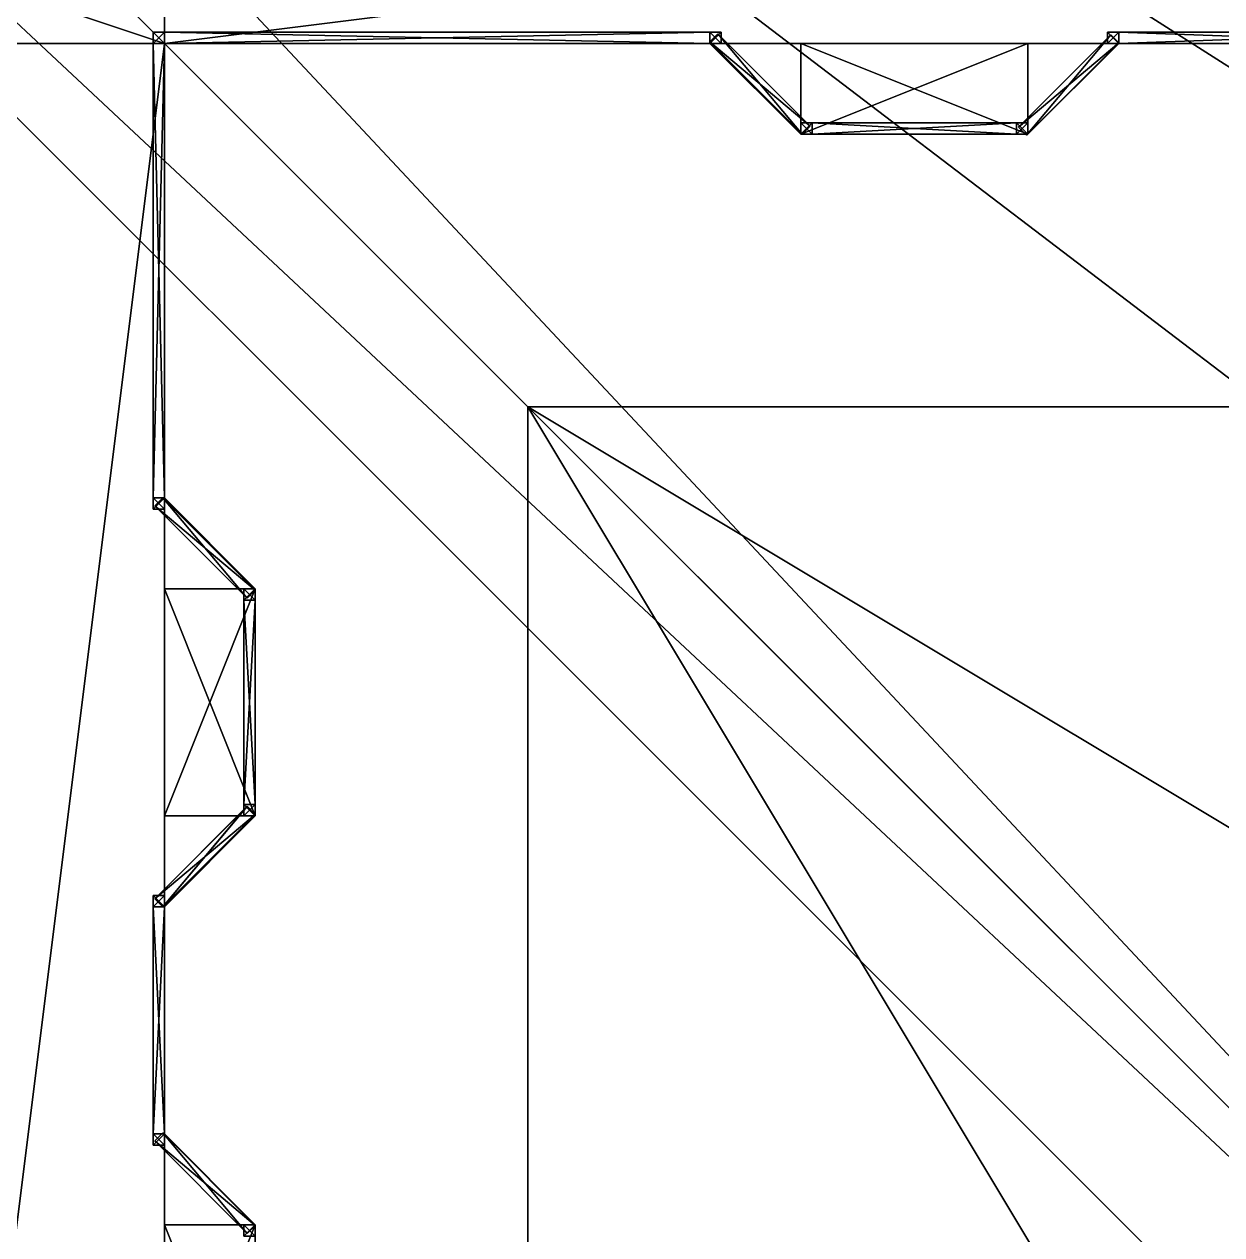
# Model space of a CAD drawing. Extents: x -6144 to 9632, y -5120 to 9632.
# Drawn here: x -1713.3 to -1291.8, y -2339.5 to -1913.2 of the extents above; entities that cross this region are included whole.
import ezdxf

# ---------------------------------------------------------------- set-up
doc = ezdxf.new("R2010")
doc.units = 0

msp = doc.modelspace()

# ---------------------------------------------------------------- meshes
at = {"layer": 'OBJECT001', "color": 50}
mesh = msp.add_polyface(dxfattribs=at)
corners = [(-2233, -1429, 4992), (-2233, -1429, -10688), (-2155, -1351, -10688), (-2155, -1351, 4992), (-2155, -3769, 4992), (-2155, -3769, -10688), (-2233, -3691, -10688), (-2233, -3691, 4992), (185, -3691, 4992), (185, -3691, -10688), (107, -3769, -10688), (107, -3769, 4992), (107, -1351, 4992), (107, -1351, -10688), (185, -1429, -10688), (185, -1429, 4992)]
mesh.append_faces([[corners[k] for k in face] for face in [(1, 3, 0), (5, 7, 4), (9, 11, 8), (13, 15, 12), (6, 0, 7), (14, 8, 15), (10, 4, 11), (2, 12, 3), (1, 13, 2), (11, 15, 8)]], dxfattribs={"vtx0": -1})
mesh.append_faces([[corners[k] for k in face] for face in [(1, 5, 10), (1, 10, 9), (1, 9, 14), (1, 14, 13), (11, 7, 0), (11, 0, 3), (11, 3, 12), (11, 12, 15)]], dxfattribs={"vtx0": -1, "vtx2": -1})
mesh.append_faces([[corners[k] for k in face] for face in [(1, 2, 3), (5, 6, 7), (9, 10, 11), (13, 14, 15), (6, 1, 0), (14, 9, 8), (10, 5, 4), (2, 13, 12), (1, 6, 5), (11, 4, 7)]], dxfattribs={"vtx2": -1})
at = {"layer": 'OBJECT1003', "color": 50}
mesh = msp.add_polyface(dxfattribs=at)
corners = [(-1668, -2084, 5360), (-1668, -2084, 5104), (-1668, -2080, 5104), (-1668, -2080, 5360), (-1664, -2080, 5360), (-1664, -2080, 5104), (-1664, -2084, 5104), (-1664, -2084, 5360)]
mesh.append_faces([[corners[k] for k in face] for face in [(1, 3, 0), (5, 7, 4), (6, 0, 7), (2, 4, 3), (1, 5, 2), (3, 7, 0)]], dxfattribs={"vtx0": -1})
mesh.append_faces([[corners[k] for k in face] for face in [(1, 2, 3), (5, 6, 7), (6, 1, 0), (2, 5, 4), (1, 6, 5), (3, 4, 7)]], dxfattribs={"vtx2": -1})
at = {"layer": 'OBJECT1021', "color": 50}
mesh = msp.add_polyface(dxfattribs=at)
corners = [(-1664, -1920, 5316), (-1664, -1916, 5316), (-1472, -1916, 5316), (-1472, -1920, 5316), (-1664, -1916, 5312), (-1664, -1920, 5312), (-1472, -1920, 5312), (-1472, -1916, 5312)]
mesh.append_faces([[corners[k] for k in face] for face in [(1, 3, 0), (1, 5, 4), (3, 7, 6), (0, 6, 5), (2, 4, 7), (5, 7, 4)]], dxfattribs={"vtx0": -1})
mesh.append_faces([[corners[k] for k in face] for face in [(1, 2, 3), (1, 0, 5), (3, 2, 7), (0, 3, 6), (2, 1, 4), (5, 6, 7)]], dxfattribs={"vtx2": -1})
at = {"layer": 'OBJECT1030', "color": 50}
mesh = msp.add_polyface(dxfattribs=at)
corners = [(-1664.53125, -2224, 5312), (-1664.53125, -2224, 5280), (-1667.359375, -2221.171875, 5280), (-1667.359375, -2221.171875, 5312), (-1632, -2191.46875, 5280), (-1632, -2191.46875, 5312), (-1634.828125, -2188.640625, 5280), (-1634.824219, -2188.636719, 5312)]
mesh.append_faces([[corners[k] for k in face] for face in [(1, 3, 0), (1, 5, 4), (2, 7, 3), (2, 4, 6), (0, 7, 5), (6, 5, 7)]], dxfattribs={"vtx0": -1})
mesh.append_faces([[corners[k] for k in face] for face in [(1, 2, 3), (1, 0, 5), (2, 6, 7), (2, 1, 4), (0, 3, 7), (6, 4, 5)]], dxfattribs={"vtx2": -1})
at = {"layer": 'OBJECT1039', "color": 50}
mesh = msp.add_polyface(dxfattribs=at)
corners = [(-1440, -1952, 5316), (-1440, -1952, 5104), (-1440, -1948, 5104), (-1440, -1948, 5316), (-1436, -1948, 5316), (-1436, -1948, 5104), (-1436, -1952, 5104), (-1436, -1952, 5316)]
mesh.append_faces([[corners[k] for k in face] for face in [(1, 3, 0), (5, 7, 4), (6, 0, 7), (2, 4, 3), (1, 5, 2), (3, 7, 0)]], dxfattribs={"vtx0": -1})
mesh.append_faces([[corners[k] for k in face] for face in [(1, 2, 3), (5, 6, 7), (6, 1, 0), (2, 5, 4), (1, 6, 5), (3, 4, 7)]], dxfattribs={"vtx2": -1})
at = {"layer": 'OBJECT1042', "color": 50}
mesh = msp.add_polyface(dxfattribs=at)
corners = [(-1328, -1916, 5280), (-1216, -1916, 5280), (-1216, -1916, 5312), (-1328, -1916, 5312), (-1328, -1920, 5280), (-1216, -1920, 5280), (-1328, -1920, 5312), (-1216, -1920, 5312)]
mesh.append_faces([[corners[k] for k in face] for face in [(1, 3, 0), (0, 5, 1), (3, 7, 6), (0, 6, 4), (1, 7, 2), (4, 7, 5)]], dxfattribs={"vtx0": -1})
mesh.append_faces([[corners[k] for k in face] for face in [(1, 2, 3), (0, 4, 5), (3, 2, 7), (0, 3, 6), (1, 5, 7), (4, 6, 7)]], dxfattribs={"vtx2": -1})
at = {"layer": 'OBJECT1099', "color": 50}
mesh = msp.add_polyface(dxfattribs=at)
corners = [(-1636, -2116, 5360), (-1636, -2116, 5104), (-1636, -2112, 5104), (-1636, -2112, 5360), (-1632, -2112, 5360), (-1632, -2112, 5104), (-1632, -2116, 5104), (-1632, -2116, 5360)]
mesh.append_faces([[corners[k] for k in face] for face in [(1, 3, 0), (5, 7, 4), (6, 0, 7), (2, 4, 3), (1, 5, 2), (3, 7, 0)]], dxfattribs={"vtx0": -1})
mesh.append_faces([[corners[k] for k in face] for face in [(1, 2, 3), (5, 6, 7), (6, 1, 0), (2, 5, 4), (1, 6, 5), (3, 4, 7)]], dxfattribs={"vtx2": -1})
at = {"layer": 'OBJECT1158', "color": 50}
mesh = msp.add_polyface(dxfattribs=at)
corners = [(-1469.171875, -1916.640625, 5280), (-1472, -1919.46875, 5280), (-1439.472656, -1952, 5280), (-1436.638672, -1949.173828, 5280), (-1436.640625, -1949.171875, 5312), (-1439.46875, -1952, 5312), (-1472, -1919.464844, 5312), (-1469.173584, -1916.638428, 5312)]
mesh.append_faces([[corners[k] for k in face] for face in [(1, 3, 0), (5, 7, 4), (0, 6, 1), (2, 4, 3), (1, 5, 2), (3, 7, 0)]], dxfattribs={"vtx0": -1})
mesh.append_faces([[corners[k] for k in face] for face in [(1, 2, 3), (5, 6, 7), (0, 7, 6), (2, 5, 4), (1, 6, 5), (3, 4, 7)]], dxfattribs={"vtx2": -1})
at = {"layer": 'OBJECT1168', "color": 50}
mesh = msp.add_polyface(dxfattribs=at)
corners = [(-1472, -1920, 5280), (-1664, -1920, 5280), (-1664, -1920, 5312), (-1472, -1920, 5312), (-1664, -1916, 5280), (-1472, -1916, 5280), (-1472, -1916, 5312), (-1664, -1916, 5312)]
mesh.append_faces([[corners[k] for k in face] for face in [(1, 3, 0), (5, 7, 4), (4, 0, 5), (2, 6, 3), (1, 7, 2), (5, 3, 6)]], dxfattribs={"vtx0": -1})
mesh.append_faces([[corners[k] for k in face] for face in [(1, 2, 3), (5, 6, 7), (4, 1, 0), (2, 7, 6), (1, 4, 7), (5, 0, 3)]], dxfattribs={"vtx2": -1})
at = {"layer": 'OBJECT1191', "color": 50}
mesh = msp.add_polyface(dxfattribs=at)
corners = [(-1363.359375, -1949.53125, 5312), (-1360.535156, -1952.355469, 5312), (-1328, -1919.824219, 5312), (-1330.828125, -1917, 5312), (-1360.527344, -1952.359375, 5316), (-1363.3573, -1949.529419, 5316), (-1330.824219, -1917, 5316), (-1328, -1919.824219, 5316)]
mesh.append_faces([[corners[k] for k in face] for face in [(1, 3, 0), (5, 7, 4), (2, 6, 3), (0, 4, 1), (1, 7, 2), (3, 5, 0)]], dxfattribs={"vtx0": -1})
mesh.append_faces([[corners[k] for k in face] for face in [(1, 2, 3), (5, 6, 7), (2, 7, 6), (0, 5, 4), (1, 4, 7), (3, 6, 5)]], dxfattribs={"vtx2": -1})
at = {"layer": 'OBJECT1196', "color": 50}
mesh = msp.add_polyface(dxfattribs=at)
corners = [(-1664.53125, -2080, 5312), (-1632, -2112.53125, 5312), (-1632, -2112.527344, 5316), (-1664.527344, -2080, 5316), (-1634.824219, -2115.363281, 5312), (-1667.363159, -2082.824219, 5312), (-1667.351563, -2082.835938, 5316), (-1634.830078, -2115.357422, 5316)]
mesh.append_faces([[corners[k] for k in face] for face in [(1, 3, 0), (1, 5, 4), (3, 7, 6), (0, 6, 5), (1, 7, 2), (5, 7, 4)]], dxfattribs={"vtx0": -1})
mesh.append_faces([[corners[k] for k in face] for face in [(1, 2, 3), (1, 0, 5), (3, 2, 7), (0, 3, 6), (1, 4, 7), (5, 6, 7)]], dxfattribs={"vtx2": -1})
at = {"layer": 'OBJECT1198', "color": 50}
mesh = msp.add_polyface(dxfattribs=at)
corners = [(-1328, -1920, 5316), (-1328, -1920, 5312), (-1328, -1916, 5312), (-1328, -1916, 5316), (-1216, -1916, 5316), (-1216, -1916, 5312), (-1216, -1920, 5312), (-1216, -1920, 5316)]
mesh.append_faces([[corners[k] for k in face] for face in [(1, 3, 0), (5, 7, 4), (6, 0, 7), (2, 4, 3), (1, 5, 2), (3, 7, 0)]], dxfattribs={"vtx0": -1})
mesh.append_faces([[corners[k] for k in face] for face in [(1, 2, 3), (5, 6, 7), (6, 1, 0), (2, 5, 4), (1, 6, 5), (3, 4, 7)]], dxfattribs={"vtx2": -1})
at = {"layer": 'OBJECT1211', "color": 50}
mesh = msp.add_polyface(dxfattribs=at)
corners = [(-1664.53125, -2303.640625, 5312), (-1667.359375, -2306.46875, 5312), (-1634.828125, -2339, 5312), (-1632, -2336.171875, 5312), (-1632, -2336.171875, 5316), (-1634.824219, -2339, 5316), (-1667.359375, -2306.46875, 5316), (-1664.53125, -2303.640625, 5316)]
mesh.append_faces([[corners[k] for k in face] for face in [(1, 3, 0), (5, 7, 4), (0, 6, 1), (2, 4, 3), (1, 5, 2), (3, 7, 0)]], dxfattribs={"vtx0": -1})
mesh.append_faces([[corners[k] for k in face] for face in [(1, 2, 3), (5, 6, 7), (0, 7, 6), (2, 5, 4), (1, 6, 5), (3, 4, 7)]], dxfattribs={"vtx2": -1})
at = {"layer": 'OBJECT1219', "color": 50}
mesh = msp.add_polyface(dxfattribs=at)
corners = [(-1667.359375, -2221.171875, 5356), (-1664.53125, -2224, 5356), (-1632, -2191.464844, 5356), (-1634.828125, -2188.640625, 5356), (-1664.535156, -2224, 5360), (-1667.359375, -2221.171875, 5360), (-1634.828125, -2188.640625, 5360), (-1632, -2191.464844, 5360)]
mesh.append_faces([[corners[k] for k in face] for face in [(1, 3, 0), (5, 7, 4), (2, 6, 3), (0, 4, 1), (1, 7, 2), (3, 5, 0)]], dxfattribs={"vtx0": -1})
mesh.append_faces([[corners[k] for k in face] for face in [(1, 2, 3), (5, 6, 7), (2, 7, 6), (0, 5, 4), (1, 4, 7), (3, 6, 5)]], dxfattribs={"vtx2": -1})
at = {"layer": 'OBJECT1221', "color": 50}
mesh = msp.add_polyface(dxfattribs=at)
corners = [(-1363.359375, -1949.53125, 5280), (-1360.535156, -1952.355469, 5280), (-1328, -1919.824219, 5280), (-1330.828125, -1917, 5280), (-1360.527344, -1952.359375, 5312), (-1363.3573, -1949.529419, 5312), (-1330.824219, -1917, 5312), (-1328, -1919.824219, 5312)]
mesh.append_faces([[corners[k] for k in face] for face in [(1, 3, 0), (5, 7, 4), (2, 6, 3), (0, 4, 1), (1, 7, 2), (3, 5, 0)]], dxfattribs={"vtx0": -1})
mesh.append_faces([[corners[k] for k in face] for face in [(1, 2, 3), (5, 6, 7), (2, 7, 6), (0, 5, 4), (1, 4, 7), (3, 6, 5)]], dxfattribs={"vtx2": -1})
at = {"layer": 'OBJECT1229', "color": 50}
mesh = msp.add_polyface(dxfattribs=at)
corners = [(-1436, -1952, 5316), (-1436, -1952, 5312), (-1436, -1948, 5312), (-1436, -1948, 5316), (-1364, -1948, 5316), (-1364, -1948, 5312), (-1364, -1952, 5312), (-1364, -1952, 5316)]
mesh.append_faces([[corners[k] for k in face] for face in [(1, 3, 0), (5, 7, 4), (6, 0, 7), (2, 4, 3), (1, 5, 2), (3, 7, 0)]], dxfattribs={"vtx0": -1})
mesh.append_faces([[corners[k] for k in face] for face in [(1, 2, 3), (5, 6, 7), (6, 1, 0), (2, 5, 4), (1, 6, 5), (3, 4, 7)]], dxfattribs={"vtx2": -1})
at = {"layer": 'OBJECT1262', "color": 50}
mesh = msp.add_polyface(dxfattribs=at)
corners = [(-1636, -2188, 5360), (-1636, -2116, 5360), (-1632, -2116, 5360), (-1632, -2188, 5360), (-1636, -2116, 5356), (-1636, -2188, 5356), (-1632, -2188, 5356), (-1632, -2116, 5356)]
mesh.append_faces([[corners[k] for k in face] for face in [(1, 3, 0), (1, 5, 4), (3, 7, 6), (0, 6, 5), (2, 4, 7), (5, 7, 4)]], dxfattribs={"vtx0": -1})
mesh.append_faces([[corners[k] for k in face] for face in [(1, 2, 3), (1, 0, 5), (3, 2, 7), (0, 3, 6), (2, 1, 4), (5, 6, 7)]], dxfattribs={"vtx2": -1})
at = {"layer": 'OBJECT1297', "color": 50}
mesh = msp.add_polyface(dxfattribs=at)
corners = [(-1668, -2080, 5316), (-1668, -2080, 5312), (-1668, -1920, 5312), (-1668, -1920, 5316), (-1664, -1920, 5316), (-1664, -1920, 5312), (-1664, -2080, 5312), (-1664, -2080, 5316)]
mesh.append_faces([[corners[k] for k in face] for face in [(1, 3, 0), (5, 7, 4), (6, 0, 7), (2, 4, 3), (1, 5, 2), (3, 7, 0)]], dxfattribs={"vtx0": -1})
mesh.append_faces([[corners[k] for k in face] for face in [(1, 2, 3), (5, 6, 7), (6, 1, 0), (2, 5, 4), (1, 6, 5), (3, 4, 7)]], dxfattribs={"vtx2": -1})
at = {"layer": 'OBJECT1320', "color": 50}
mesh = msp.add_polyface(dxfattribs=at)
corners = [(-1436, -1952, 5312), (-1436, -1952, 5280), (-1436, -1948, 5280), (-1436, -1948, 5312), (-1364, -1948, 5312), (-1364, -1948, 5280), (-1364, -1952, 5280), (-1364, -1952, 5312)]
mesh.append_faces([[corners[k] for k in face] for face in [(1, 3, 0), (5, 7, 4), (6, 0, 7), (2, 4, 3), (1, 5, 2), (3, 7, 0)]], dxfattribs={"vtx0": -1})
mesh.append_faces([[corners[k] for k in face] for face in [(1, 2, 3), (5, 6, 7), (6, 1, 0), (2, 5, 4), (1, 6, 5), (3, 4, 7)]], dxfattribs={"vtx2": -1})
at = {"layer": 'OBJECT1323', "color": 50}
mesh = msp.add_polyface(dxfattribs=at)
corners = [(-1668, -2304, 5312), (-1668, -2304, 5280), (-1668, -2224, 5280), (-1668, -2224, 5312), (-1664, -2224, 5312), (-1664, -2224, 5280), (-1664, -2304, 5280), (-1664, -2304, 5312)]
mesh.append_faces([[corners[k] for k in face] for face in [(1, 3, 0), (5, 7, 4), (6, 0, 7), (2, 4, 3), (1, 5, 2), (3, 7, 0)]], dxfattribs={"vtx0": -1})
mesh.append_faces([[corners[k] for k in face] for face in [(1, 2, 3), (5, 6, 7), (6, 1, 0), (2, 5, 4), (1, 6, 5), (3, 4, 7)]], dxfattribs={"vtx2": -1})
at = {"layer": 'OBJECT1402', "color": 50}
mesh = msp.add_polyface(dxfattribs=at)
corners = [(-1668, -2224, 5360), (-1668, -2224, 5104), (-1668, -2220, 5104), (-1668, -2220, 5360), (-1664, -2220, 5360), (-1664, -2220, 5104), (-1664, -2224, 5104), (-1664, -2224, 5360)]
mesh.append_faces([[corners[k] for k in face] for face in [(1, 3, 0), (5, 7, 4), (6, 0, 7), (2, 4, 3), (1, 5, 2), (3, 7, 0)]], dxfattribs={"vtx0": -1})
mesh.append_faces([[corners[k] for k in face] for face in [(1, 2, 3), (5, 6, 7), (6, 1, 0), (2, 5, 4), (1, 6, 5), (3, 4, 7)]], dxfattribs={"vtx2": -1})
at = {"layer": 'OBJECT1416', "color": 50}
mesh = msp.add_polyface(dxfattribs=at)
corners = [(-1664.535156, -2080, 5280), (-1667.363281, -2082.828125, 5280), (-1634.824219, -2115.359375, 5280), (-1632, -2112.533203, 5280), (-1632, -2112.527344, 5312), (-1634.828125, -2115.355469, 5312), (-1667.363281, -2082.832031, 5312), (-1664.531494, -2080, 5312)]
mesh.append_faces([[corners[k] for k in face] for face in [(1, 3, 0), (5, 7, 4), (0, 6, 1), (2, 4, 3), (1, 5, 2), (3, 7, 0)]], dxfattribs={"vtx0": -1})
mesh.append_faces([[corners[k] for k in face] for face in [(1, 2, 3), (5, 6, 7), (0, 7, 6), (2, 5, 4), (1, 6, 5), (3, 4, 7)]], dxfattribs={"vtx2": -1})
at = {"layer": 'OBJECT1450', "color": 50}
mesh = msp.add_polyface(dxfattribs=at)
corners = [(-1664.535156, -2080, 5356), (-1667.363281, -2082.828125, 5356), (-1634.828125, -2115.359375, 5356), (-1632, -2112.53125, 5356), (-1632, -2112.527344, 5360), (-1634.828125, -2115.351563, 5360), (-1667.363281, -2082.832031, 5360), (-1664.531494, -2080, 5360)]
mesh.append_faces([[corners[k] for k in face] for face in [(1, 3, 0), (5, 7, 4), (0, 6, 1), (2, 4, 3), (1, 5, 2), (3, 7, 0)]], dxfattribs={"vtx0": -1})
mesh.append_faces([[corners[k] for k in face] for face in [(1, 2, 3), (5, 6, 7), (0, 7, 6), (2, 5, 4), (1, 6, 5), (3, 4, 7)]], dxfattribs={"vtx2": -1})
at = {"layer": 'OBJECT1462', "color": 50}
mesh = msp.add_polyface(dxfattribs=at)
corners = [(-1668, -2224, 5312), (-1668, -2304, 5312), (-1664, -2304, 5312), (-1664, -2224, 5312), (-1668, -2304, 5316), (-1668, -2224, 5316), (-1664, -2224, 5316), (-1664, -2304, 5316)]
mesh.append_faces([[corners[k] for k in face] for face in [(1, 3, 0), (5, 7, 4), (0, 4, 1), (2, 6, 3), (1, 7, 2), (3, 5, 0)]], dxfattribs={"vtx0": -1})
mesh.append_faces([[corners[k] for k in face] for face in [(1, 2, 3), (5, 6, 7), (0, 5, 4), (2, 7, 6), (1, 4, 7), (3, 6, 5)]], dxfattribs={"vtx2": -1})
at = {"layer": 'OBJECT1464', "color": 50}
mesh = msp.add_polyface(dxfattribs=at)
corners = [(-1668, -1916, 5104), (-1668, -1920, 5104), (-1664, -1920, 5104), (-1664, -1916, 5104), (-1668, -1920, 5360), (-1668, -1916, 5360), (-1664, -1916, 5360), (-1664, -1920, 5360)]
mesh.append_faces([[corners[k] for k in face] for face in [(1, 3, 0), (5, 7, 4), (0, 4, 1), (2, 6, 3), (1, 7, 2), (3, 5, 0)]], dxfattribs={"vtx0": -1})
mesh.append_faces([[corners[k] for k in face] for face in [(1, 2, 3), (5, 6, 7), (0, 5, 4), (2, 7, 6), (1, 4, 7), (3, 6, 5)]], dxfattribs={"vtx2": -1})
at = {"layer": 'OBJECT1466', "color": 50}
mesh = msp.add_polyface(dxfattribs=at)
corners = [(-1664.53125, -2303.640625, 5280), (-1667.359375, -2306.46875, 5280), (-1634.828125, -2339, 5280), (-1632, -2336.171875, 5280), (-1632, -2336.171875, 5312), (-1634.824219, -2339, 5312), (-1667.359375, -2306.46875, 5312), (-1664.53125, -2303.640625, 5312)]
mesh.append_faces([[corners[k] for k in face] for face in [(1, 3, 0), (5, 7, 4), (0, 6, 1), (2, 4, 3), (1, 5, 2), (3, 7, 0)]], dxfattribs={"vtx0": -1})
mesh.append_faces([[corners[k] for k in face] for face in [(1, 2, 3), (5, 6, 7), (0, 7, 6), (2, 5, 4), (1, 6, 5), (3, 4, 7)]], dxfattribs={"vtx2": -1})
at = {"layer": 'OBJECT1528', "color": 50}
mesh = msp.add_polyface(dxfattribs=at)
corners = [(-1364, -1952, 5316), (-1364, -1952, 5104), (-1364, -1948, 5104), (-1364, -1948, 5316), (-1360, -1948, 5316), (-1360, -1948, 5104), (-1360, -1952, 5104), (-1360, -1952, 5316)]
mesh.append_faces([[corners[k] for k in face] for face in [(1, 3, 0), (5, 7, 4), (6, 0, 7), (2, 4, 3), (1, 5, 2), (3, 7, 0)]], dxfattribs={"vtx0": -1})
mesh.append_faces([[corners[k] for k in face] for face in [(1, 2, 3), (5, 6, 7), (6, 1, 0), (2, 5, 4), (1, 6, 5), (3, 4, 7)]], dxfattribs={"vtx2": -1})
at = {"layer": 'OBJECT1552', "color": 50}
mesh = msp.add_polyface(dxfattribs=at)
corners = [(-1667.359375, -2221.171875, 5312), (-1664.53125, -2224, 5312), (-1632, -2191.464844, 5312), (-1634.828125, -2188.640625, 5312), (-1664.535156, -2224, 5316), (-1667.359375, -2221.171875, 5316), (-1634.828125, -2188.640625, 5316), (-1632, -2191.464844, 5316)]
mesh.append_faces([[corners[k] for k in face] for face in [(1, 3, 0), (5, 7, 4), (2, 6, 3), (0, 4, 1), (1, 7, 2), (3, 5, 0)]], dxfattribs={"vtx0": -1})
mesh.append_faces([[corners[k] for k in face] for face in [(1, 2, 3), (5, 6, 7), (2, 7, 6), (0, 5, 4), (1, 4, 7), (3, 6, 5)]], dxfattribs={"vtx2": -1})
at = {"layer": 'OBJECT1558', "color": 50}
mesh = msp.add_polyface(dxfattribs=at)
corners = [(-1664.53125, -2303.640625, 5356), (-1632, -2336.171875, 5356), (-1632, -2336.171875, 5360), (-1664.53125, -2303.640625, 5360), (-1634.828125, -2339, 5356), (-1667.355469, -2306.472656, 5356), (-1667.355469, -2306.472656, 5360), (-1634.828125, -2339, 5360)]
mesh.append_faces([[corners[k] for k in face] for face in [(1, 3, 0), (1, 5, 4), (3, 7, 6), (0, 6, 5), (1, 7, 2), (5, 7, 4)]], dxfattribs={"vtx0": -1})
mesh.append_faces([[corners[k] for k in face] for face in [(1, 2, 3), (1, 0, 5), (3, 2, 7), (0, 3, 6), (1, 4, 7), (5, 6, 7)]], dxfattribs={"vtx2": -1})
at = {"layer": 'OBJECT1560', "color": 50}
mesh = msp.add_polyface(dxfattribs=at)
corners = [(-1636, -2340, 5360), (-1636, -2340, 5104), (-1636, -2336, 5104), (-1636, -2336, 5360), (-1632, -2336, 5360), (-1632, -2336, 5104), (-1632, -2340, 5104), (-1632, -2340, 5360)]
mesh.append_faces([[corners[k] for k in face] for face in [(1, 3, 0), (5, 7, 4), (6, 0, 7), (2, 4, 3), (1, 5, 2), (3, 7, 0)]], dxfattribs={"vtx0": -1})
mesh.append_faces([[corners[k] for k in face] for face in [(1, 2, 3), (5, 6, 7), (6, 1, 0), (2, 5, 4), (1, 6, 5), (3, 4, 7)]], dxfattribs={"vtx2": -1})
at = {"layer": 'OBJECT1561', "color": 50}
mesh = msp.add_polyface(dxfattribs=at)
corners = [(-1472, -1920, 5316), (-1472, -1920, 5104), (-1472, -1916, 5104), (-1472, -1916, 5316), (-1468, -1916, 5316), (-1468, -1916, 5104), (-1468, -1920, 5104), (-1468, -1920, 5316)]
mesh.append_faces([[corners[k] for k in face] for face in [(1, 3, 0), (5, 7, 4), (6, 0, 7), (2, 4, 3), (1, 5, 2), (3, 7, 0)]], dxfattribs={"vtx0": -1})
mesh.append_faces([[corners[k] for k in face] for face in [(1, 2, 3), (5, 6, 7), (6, 1, 0), (2, 5, 4), (1, 6, 5), (3, 4, 7)]], dxfattribs={"vtx2": -1})
at = {"layer": 'OBJECT1608', "color": 50}
mesh = msp.add_polyface(dxfattribs=at)
corners = [(-1664, -2308, 5104), (-1668, -2308, 5104), (-1668, -2308, 5360), (-1664, -2308, 5360), (-1668, -2304, 5104), (-1664, -2304, 5104), (-1664, -2304, 5360), (-1668, -2304, 5360)]
mesh.append_faces([[corners[k] for k in face] for face in [(1, 3, 0), (5, 7, 4), (4, 0, 5), (2, 6, 3), (1, 7, 2), (5, 3, 6)]], dxfattribs={"vtx0": -1})
mesh.append_faces([[corners[k] for k in face] for face in [(1, 2, 3), (5, 6, 7), (4, 1, 0), (2, 7, 6), (1, 4, 7), (5, 0, 3)]], dxfattribs={"vtx2": -1})
at = {"layer": 'OBJECT1619', "color": 50}
mesh = msp.add_polyface(dxfattribs=at)
corners = [(-1332, -1920, 5316), (-1332, -1920, 5104), (-1332, -1916, 5104), (-1332, -1916, 5316), (-1328, -1916, 5316), (-1328, -1916, 5104), (-1328, -1920, 5104), (-1328, -1920, 5316)]
mesh.append_faces([[corners[k] for k in face] for face in [(1, 3, 0), (5, 7, 4), (6, 0, 7), (2, 4, 3), (1, 5, 2), (3, 7, 0)]], dxfattribs={"vtx0": -1})
mesh.append_faces([[corners[k] for k in face] for face in [(1, 2, 3), (5, 6, 7), (6, 1, 0), (2, 5, 4), (1, 6, 5), (3, 4, 7)]], dxfattribs={"vtx2": -1})
at = {"layer": 'OBJECT1680', "color": 50}
mesh = msp.add_polyface(dxfattribs=at)
corners = [(-1636, -2188, 5316), (-1636, -2188, 5312), (-1636, -2116, 5312), (-1636, -2116, 5316), (-1632, -2116, 5316), (-1632, -2116, 5312), (-1632, -2188, 5312), (-1632, -2188, 5316)]
mesh.append_faces([[corners[k] for k in face] for face in [(1, 3, 0), (5, 7, 4), (6, 0, 7), (2, 4, 3), (1, 5, 2), (3, 7, 0)]], dxfattribs={"vtx0": -1})
mesh.append_faces([[corners[k] for k in face] for face in [(1, 2, 3), (5, 6, 7), (6, 1, 0), (2, 5, 4), (1, 6, 5), (3, 4, 7)]], dxfattribs={"vtx2": -1})
at = {"layer": 'OBJECT1682', "color": 50}
mesh = msp.add_polyface(dxfattribs=at)
corners = [(-1636, -2192, 5360), (-1636, -2192, 5104), (-1636, -2188, 5104), (-1636, -2188, 5360), (-1632, -2188, 5360), (-1632, -2188, 5104), (-1632, -2192, 5104), (-1632, -2192, 5360)]
mesh.append_faces([[corners[k] for k in face] for face in [(1, 3, 0), (5, 7, 4), (6, 0, 7), (2, 4, 3), (1, 5, 2), (3, 7, 0)]], dxfattribs={"vtx0": -1})
mesh.append_faces([[corners[k] for k in face] for face in [(1, 2, 3), (5, 6, 7), (6, 1, 0), (2, 5, 4), (1, 6, 5), (3, 4, 7)]], dxfattribs={"vtx2": -1})
at = {"layer": 'OBJECT181', "color": 50}
mesh = msp.add_polyface(dxfattribs=at)
corners = [(-2304, -1280, -11360), (2304, -1280, -11360), (2304, -1280, -11328), (-2304, -1280, -11328), (-2304, -4224, -11360), (2304, -4224, -11360), (-2304, -4224, -11328), (2304, -4224, -11328)]
mesh.append_faces([[corners[k] for k in face] for face in [(1, 3, 0), (0, 5, 1), (3, 7, 6), (0, 6, 4), (1, 7, 2), (4, 7, 5)]], dxfattribs={"vtx0": -1})
mesh.append_faces([[corners[k] for k in face] for face in [(1, 2, 3), (0, 4, 5), (3, 2, 7), (0, 3, 6), (1, 5, 7), (4, 6, 7)]], dxfattribs={"vtx2": -1})
at = {"layer": 'OBJECT353', "color": 50}
mesh = msp.add_polyface(dxfattribs=at)
corners = [(-1536, -3072, 5104), (-1536, -2048, 5104), (-1152, -2432, 5168), (-1152, -2688, 5168), (-896, -2688, 5168), (-896, -2432, 5168), (-512, -2048, 5104), (-512, -3072, 5104)]
mesh.append_faces([[corners[k] for k in face] for face in [(1, 3, 0), (5, 7, 4), (0, 6, 1), (2, 4, 3), (3, 7, 0), (5, 1, 6)]], dxfattribs={"vtx0": -1})
mesh.append_faces([[corners[k] for k in face] for face in [(1, 2, 3), (5, 6, 7), (0, 7, 6), (2, 5, 4), (3, 4, 7), (5, 2, 1)]], dxfattribs={"vtx2": -1})
at = {"layer": 'OBJECT354', "color": 50}
mesh = msp.add_polyface(dxfattribs=at)
corners = [(-2155, -3691, 5104), (-2155, -3691, 4992), (-2155, -1429, 4992), (-2155, -1429, 5104), (107, -1429, 5104), (107, -1429, 4992), (107, -3691, 4992), (107, -3691, 5104)]
mesh.append_faces([[corners[k] for k in face] for face in [(1, 3, 0), (5, 7, 4), (6, 0, 7), (2, 4, 3), (1, 5, 2), (3, 7, 0)]], dxfattribs={"vtx0": -1})
mesh.append_faces([[corners[k] for k in face] for face in [(1, 2, 3), (5, 6, 7), (6, 1, 0), (2, 5, 4), (1, 6, 5), (3, 4, 7)]], dxfattribs={"vtx2": -1})
at = {"layer": 'OBJECT355', "color": 50}
mesh = msp.add_polyface(dxfattribs=at)
corners = [(-6144, -5120, 9664), (-6144, -5120, 9408), (-6144, 3840, 9408), (-6144, 3840, 9664), (2560, 3840, 9664), (2560, 3840, 9408), (2560, -5120, 9408), (2560, -5120, 9664)]
mesh.append_faces([[corners[k] for k in face] for face in [(1, 3, 0), (5, 7, 4), (6, 0, 7), (2, 4, 3), (1, 5, 2), (3, 7, 0)]], dxfattribs={"vtx0": -1})
mesh.append_faces([[corners[k] for k in face] for face in [(1, 2, 3), (5, 6, 7), (6, 1, 0), (2, 5, 4), (1, 6, 5), (3, 4, 7)]], dxfattribs={"vtx2": -1})
at = {"layer": 'OBJECT356', "color": 50}
mesh = msp.add_polyface(dxfattribs=at)
corners = [(2560, -5120, -11616), (-6144, -5120, -11616), (-6144, -5120, -11360), (2560, -5120, -11360), (-6144, 3840, -11616), (2560, 3840, -11616), (2560, 3840, -11360), (-6144, 3840, -11360)]
mesh.append_faces([[corners[k] for k in face] for face in [(1, 3, 0), (5, 7, 4), (4, 0, 5), (2, 6, 3), (1, 7, 2), (5, 3, 6)]], dxfattribs={"vtx0": -1})
mesh.append_faces([[corners[k] for k in face] for face in [(1, 2, 3), (5, 6, 7), (4, 1, 0), (2, 7, 6), (1, 4, 7), (5, 0, 3)]], dxfattribs={"vtx2": -1})
at = {"layer": 'OBJECT524', "color": 50}
mesh = msp.add_polyface(dxfattribs=at)
corners = [(-1360, -1952, 5272), (-1360, -1920, 5272), (-1360, -1920, 5280), (-1360, -1952, 5280), (-1328, -1920, 5272), (-1328, -1920, 5280)]
mesh.append_faces([[corners[k] for k in face] for face in [(1, 0, 4), (2, 5, 3)]])
mesh.append_faces([[corners[k] for k in face] for face in [(1, 3, 0), (1, 5, 2), (4, 3, 5)]], dxfattribs={"vtx0": -1})
mesh.append_faces([[corners[k] for k in face] for face in [(1, 2, 3), (1, 4, 5), (4, 0, 3)]], dxfattribs={"vtx2": -1})
at = {"layer": 'OBJECT525', "color": 50}
mesh = msp.add_polyface(dxfattribs=at)
corners = [(-1440, -1920, 5272), (-1440, -1952, 5272), (-1360, -1952, 5272), (-1360, -1920, 5272), (-1440, -1952, 5280), (-1440, -1920, 5280), (-1360, -1920, 5280), (-1360, -1952, 5280)]
mesh.append_faces([[corners[k] for k in face] for face in [(1, 3, 0), (5, 7, 4), (0, 4, 1), (2, 6, 3), (1, 7, 2), (3, 5, 0)]], dxfattribs={"vtx0": -1})
mesh.append_faces([[corners[k] for k in face] for face in [(1, 2, 3), (5, 6, 7), (0, 5, 4), (2, 7, 6), (1, 4, 7), (3, 6, 5)]], dxfattribs={"vtx2": -1})
at = {"layer": 'OBJECT526', "color": 50}
mesh = msp.add_polyface(dxfattribs=at)
corners = [(-1440, -1920, 5280), (-1440, -1920, 5272), (-1440, -1952, 5272), (-1440, -1952, 5280), (-1472, -1920, 5272), (-1472, -1920, 5280)]
mesh.append_faces([[corners[k] for k in face] for face in [(1, 4, 2), (0, 3, 5)]])
mesh.append_faces([[corners[k] for k in face] for face in [(1, 3, 0), (1, 5, 4), (2, 5, 3)]], dxfattribs={"vtx0": -1})
mesh.append_faces([[corners[k] for k in face] for face in [(1, 2, 3), (1, 0, 5), (2, 4, 5)]], dxfattribs={"vtx2": -1})
at = {"layer": 'OBJECT543', "color": 50}
mesh = msp.add_polyface(dxfattribs=at)
corners = [(-1664, -2416, 5280), (-1664, -2416, 5272), (-1664, -2336, 5272), (-1664, -2336, 5280), (-1632, -2336, 5280), (-1632, -2336, 5272), (-1632, -2416, 5272), (-1632, -2416, 5280)]
mesh.append_faces([[corners[k] for k in face] for face in [(1, 3, 0), (5, 7, 4), (6, 0, 7), (2, 4, 3), (1, 5, 2), (3, 7, 0)]], dxfattribs={"vtx0": -1})
mesh.append_faces([[corners[k] for k in face] for face in [(1, 2, 3), (5, 6, 7), (6, 1, 0), (2, 5, 4), (1, 6, 5), (3, 4, 7)]], dxfattribs={"vtx2": -1})
at = {"layer": 'OBJECT544', "color": 50}
mesh = msp.add_polyface(dxfattribs=at)
corners = [(-1664, -2336, 5280), (-1664, -2336, 5272), (-1664, -2304, 5272), (-1664, -2304, 5280), (-1632, -2336, 5272), (-1632, -2336, 5280)]
mesh.append_faces([[corners[k] for k in face] for face in [(1, 4, 2), (0, 3, 5)]])
mesh.append_faces([[corners[k] for k in face] for face in [(1, 3, 0), (1, 5, 4), (2, 5, 3)]], dxfattribs={"vtx0": -1})
mesh.append_faces([[corners[k] for k in face] for face in [(1, 2, 3), (1, 0, 5), (2, 4, 5)]], dxfattribs={"vtx2": -1})
at = {"layer": 'OBJECT545', "color": 50}
mesh = msp.add_polyface(dxfattribs=at)
corners = [(-1664, -2224, 5272), (-1664, -2192, 5272), (-1664, -2192, 5280), (-1664, -2224, 5280), (-1632, -2192, 5272), (-1632, -2192, 5280)]
mesh.append_faces([[corners[k] for k in face] for face in [(1, 0, 4), (2, 5, 3)]])
mesh.append_faces([[corners[k] for k in face] for face in [(1, 3, 0), (1, 5, 2), (4, 3, 5)]], dxfattribs={"vtx0": -1})
mesh.append_faces([[corners[k] for k in face] for face in [(1, 2, 3), (1, 4, 5), (4, 0, 3)]], dxfattribs={"vtx2": -1})
at = {"layer": 'OBJECT546', "color": 50}
mesh = msp.add_polyface(dxfattribs=at)
corners = [(-1664, -2192, 5280), (-1664, -2192, 5272), (-1664, -2112, 5272), (-1664, -2112, 5280), (-1632, -2112, 5280), (-1632, -2112, 5272), (-1632, -2192, 5272), (-1632, -2192, 5280)]
mesh.append_faces([[corners[k] for k in face] for face in [(1, 3, 0), (5, 7, 4), (6, 0, 7), (2, 4, 3), (1, 5, 2), (3, 7, 0)]], dxfattribs={"vtx0": -1})
mesh.append_faces([[corners[k] for k in face] for face in [(1, 2, 3), (5, 6, 7), (6, 1, 0), (2, 5, 4), (1, 6, 5), (3, 4, 7)]], dxfattribs={"vtx2": -1})
at = {"layer": 'OBJECT547', "color": 50}
mesh = msp.add_polyface(dxfattribs=at)
corners = [(-1632.011719, -2112, 5272), (-1664, -2080, 5272), (-1664, -2112, 5272), (-1664, -2112, 5280), (-1664, -2080, 5280), (-1632.011719, -2112, 5280)]
mesh.append_faces([[corners[k] for k in face] for face in [(1, 2, 0), (4, 5, 3)]])
mesh.append_faces([[corners[k] for k in face] for face in [(0, 4, 1), (1, 3, 2), (2, 5, 0)]], dxfattribs={"vtx0": -1})
mesh.append_faces([[corners[k] for k in face] for face in [(0, 5, 4), (1, 4, 3), (2, 3, 5)]], dxfattribs={"vtx2": -1})
at = {"layer": 'OBJECT561', "color": 50}
mesh = msp.add_polyface(dxfattribs=at)
corners = [(-1664, -1920, 5280), (-1664, -1760, 5280), (-384, -1760, 5280), (-384, -1920, 5280), (-1664, -1760, 5272), (-1664, -1920, 5272), (-384, -1920, 5272), (-384, -1760, 5272)]
mesh.append_faces([[corners[k] for k in face] for face in [(1, 3, 0), (1, 5, 4), (3, 7, 6), (0, 6, 5), (2, 4, 7), (5, 7, 4)]], dxfattribs={"vtx0": -1})
mesh.append_faces([[corners[k] for k in face] for face in [(1, 2, 3), (1, 0, 5), (3, 2, 7), (0, 3, 6), (2, 1, 4), (5, 6, 7)]], dxfattribs={"vtx2": -1})
at = {"layer": 'OBJECT562', "color": 50}
mesh = msp.add_polyface(dxfattribs=at)
corners = [(-1824, -1920, 5280), (-1824, -1920, 5272), (-1824, -1866.666138, 5272), (-1824, -1866.666138, 5280), (-1664, -1760, 5280), (-1664, -1760, 5272), (-1664, -1920, 5272), (-1664, -1920, 5280), (-1717.337036, -1760, 5272), (-1717.337036, -1760, 5280)]
mesh.append_faces([[corners[k] for k in face] for face in [(1, 3, 0), (5, 7, 4), (6, 0, 7), (5, 9, 8), (1, 8, 2), (3, 7, 0), (2, 9, 3)]], dxfattribs={"vtx0": -1})
mesh.append_faces([[corners[k] for k in face] for face in [(1, 5, 8), (3, 4, 7)]], dxfattribs={"vtx0": -1, "vtx2": -1})
mesh.append_faces([[corners[k] for k in face] for face in [(1, 2, 3), (5, 6, 7), (6, 1, 0), (5, 4, 9), (1, 6, 5), (3, 9, 4), (2, 8, 9)]], dxfattribs={"vtx2": -1})
at = {"layer": 'OBJECT563', "color": 50}
mesh = msp.add_polyface(dxfattribs=at)
corners = [(-1824, -3200, 5280), (-1824, -3200, 5272), (-1824, -1920, 5272), (-1824, -1920, 5280), (-1664, -1920, 5280), (-1664, -1920, 5272), (-1664, -3200, 5272), (-1664, -3200, 5280)]
mesh.append_faces([[corners[k] for k in face] for face in [(1, 3, 0), (5, 7, 4), (6, 0, 7), (2, 4, 3), (1, 5, 2), (3, 7, 0)]], dxfattribs={"vtx0": -1})
mesh.append_faces([[corners[k] for k in face] for face in [(1, 2, 3), (5, 6, 7), (6, 1, 0), (2, 5, 4), (1, 6, 5), (3, 4, 7)]], dxfattribs={"vtx2": -1})
at = {"layer": 'OBJECT734', "color": 50}
mesh = msp.add_polyface(dxfattribs=at)
corners = [(-5888, -4864, -320), (-5888, -4864, -576), (-5888, 3584, -576), (-5888, 3584, -320), (2304, 3584, -320), (2304, 3584, -576), (2304, -4864, -576), (2304, -4864, -320)]
mesh.append_faces([[corners[k] for k in face] for face in [(1, 3, 0), (5, 7, 4), (6, 0, 7), (2, 4, 3), (1, 5, 2), (3, 7, 0)]], dxfattribs={"vtx0": -1})
mesh.append_faces([[corners[k] for k in face] for face in [(1, 2, 3), (5, 6, 7), (6, 1, 0), (2, 5, 4), (1, 6, 5), (3, 4, 7)]], dxfattribs={"vtx2": -1})
at = {"layer": 'OBJECT824', "color": 50}
mesh = msp.add_polyface(dxfattribs=at)
corners = [(-1664.53125, -2303.644531, 5316), (-1667.359375, -2306.472656, 5316), (-1634.820313, -2339, 5316), (-1632, -2336.172119, 5316), (-1632, -2336.171875, 5356), (-1634.832031, -2339, 5356), (-1667.351563, -2306.46875, 5356), (-1664.527466, -2303.644531, 5356)]
mesh.append_faces([[corners[k] for k in face] for face in [(1, 3, 0), (5, 7, 4), (0, 6, 1), (2, 4, 3), (1, 5, 2), (3, 7, 0)]], dxfattribs={"vtx0": -1})
mesh.append_faces([[corners[k] for k in face] for face in [(1, 2, 3), (5, 6, 7), (0, 7, 6), (2, 5, 4), (1, 6, 5), (3, 4, 7)]], dxfattribs={"vtx2": -1})
at = {"layer": 'OBJECT825', "color": 50}
mesh = msp.add_polyface(dxfattribs=at)
corners = [(-1667.355469, -2221.167969, 5316), (-1664.527344, -2224, 5316), (-1632, -2191.472656, 5316), (-1634.832275, -2188.644287, 5316), (-1664.527344, -2224, 5356), (-1667.357788, -2221.169678, 5356), (-1634.832031, -2188.640625, 5356), (-1632, -2191.46875, 5356)]
mesh.append_faces([[corners[k] for k in face] for face in [(1, 3, 0), (5, 7, 4), (2, 6, 3), (0, 4, 1), (1, 7, 2), (3, 5, 0)]], dxfattribs={"vtx0": -1})
mesh.append_faces([[corners[k] for k in face] for face in [(1, 2, 3), (5, 6, 7), (2, 7, 6), (0, 5, 4), (1, 4, 7), (3, 6, 5)]], dxfattribs={"vtx2": -1})
at = {"layer": 'OBJECT826', "color": 50}
mesh = msp.add_polyface(dxfattribs=at)
corners = [(-1636, -2188, 5356), (-1636, -2116, 5356), (-1632, -2116, 5356), (-1632, -2188, 5356), (-1636, -2116, 5316), (-1636, -2188, 5316), (-1632, -2188, 5316), (-1632, -2116, 5316)]
mesh.append_faces([[corners[k] for k in face] for face in [(1, 3, 0), (1, 5, 4), (3, 7, 6), (0, 6, 5), (2, 4, 7), (5, 7, 4)]], dxfattribs={"vtx0": -1})
mesh.append_faces([[corners[k] for k in face] for face in [(1, 2, 3), (1, 0, 5), (3, 2, 7), (0, 3, 6), (2, 1, 4), (5, 6, 7)]], dxfattribs={"vtx2": -1})
at = {"layer": 'OBJECT827', "color": 50}
mesh = msp.add_polyface(dxfattribs=at)
corners = [(-1664.53125, -2080, 5316), (-1667.359375, -2082.828125, 5316), (-1634.828125, -2115.355469, 5316), (-1632, -2112.529541, 5316), (-1632, -2112.523438, 5356), (-1634.828125, -2115.347656, 5356), (-1667.355469, -2082.824219, 5356), (-1664.531616, -2080, 5356)]
mesh.append_faces([[corners[k] for k in face] for face in [(1, 3, 0), (5, 7, 4), (0, 6, 1), (2, 4, 3), (1, 5, 2), (3, 7, 0)]], dxfattribs={"vtx0": -1})
mesh.append_faces([[corners[k] for k in face] for face in [(1, 2, 3), (5, 6, 7), (0, 7, 6), (2, 5, 4), (1, 6, 5), (3, 4, 7)]], dxfattribs={"vtx2": -1})
at = {"layer": 'OBJECT864', "color": 50}
mesh = msp.add_polyface(dxfattribs=at)
corners = [(-2368, -3264, -11263.597656), (-2368, -3264, -11327.597656), (-2368, -1216, -11327.597656), (-2368, -1216, -11263.599609), (320, -1216, -11263.597656), (320, -1216, -11327.597656), (320, -3264, -11327.597656), (320, -3264, -11263.599609)]
mesh.append_faces([[corners[k] for k in face] for face in [(1, 3, 0), (5, 7, 4), (6, 0, 7), (2, 4, 3), (1, 5, 2), (3, 7, 0)]], dxfattribs={"vtx0": -1})
mesh.append_faces([[corners[k] for k in face] for face in [(1, 2, 3), (5, 6, 7), (6, 1, 0), (2, 5, 4), (1, 6, 5), (3, 4, 7)]], dxfattribs={"vtx2": -1})
at = {"layer": 'OBJECT902', "color": 50}
mesh = msp.add_polyface(dxfattribs=at)
corners = [(-4608, -3584, -10496), (-4608, -3584, -11336), (-4608, 2816, -11336), (-4608, 2816, -10496), (256, 2816, -10496), (256, 2816, -11336), (256, -3584, -11336), (256, -3584, -10496)]
mesh.append_faces([[corners[k] for k in face] for face in [(1, 3, 0), (5, 7, 4), (6, 0, 7), (2, 4, 3), (1, 5, 2), (3, 7, 0)]], dxfattribs={"vtx0": -1})
mesh.append_faces([[corners[k] for k in face] for face in [(1, 2, 3), (5, 6, 7), (6, 1, 0), (2, 5, 4), (1, 6, 5), (3, 4, 7)]], dxfattribs={"vtx2": -1})
at = {"layer": 'OBJECT945', "color": 50}
mesh = msp.add_polyface(dxfattribs=at)
corners = [(-1469.171875, -1916.640625, 5312), (-1472, -1919.46875, 5312), (-1439.472656, -1952, 5312), (-1436.638672, -1949.173828, 5312), (-1436.640625, -1949.171875, 5316), (-1439.46875, -1952, 5316), (-1472, -1919.464844, 5316), (-1469.173584, -1916.638428, 5316)]
mesh.append_faces([[corners[k] for k in face] for face in [(1, 3, 0), (5, 7, 4), (0, 6, 1), (2, 4, 3), (1, 5, 2), (3, 7, 0)]], dxfattribs={"vtx0": -1})
mesh.append_faces([[corners[k] for k in face] for face in [(1, 2, 3), (5, 6, 7), (0, 7, 6), (2, 5, 4), (1, 6, 5), (3, 4, 7)]], dxfattribs={"vtx2": -1})
at = {"layer": 'OBJECT960', "color": 50}
mesh = msp.add_polyface(dxfattribs=at)
corners = [(-1636, -2188, 5312), (-1636, -2188, 5280), (-1636, -2116, 5280), (-1636, -2116, 5312), (-1632, -2116, 5312), (-1632, -2116, 5280), (-1632, -2188, 5280), (-1632, -2188, 5312)]
mesh.append_faces([[corners[k] for k in face] for face in [(1, 3, 0), (5, 7, 4), (6, 0, 7), (2, 4, 3), (1, 5, 2), (3, 7, 0)]], dxfattribs={"vtx0": -1})
mesh.append_faces([[corners[k] for k in face] for face in [(1, 2, 3), (5, 6, 7), (6, 1, 0), (2, 5, 4), (1, 6, 5), (3, 4, 7)]], dxfattribs={"vtx2": -1})
at = {"layer": 'OBJECT978', "color": 50}
mesh = msp.add_polyface(dxfattribs=at)
corners = [(-1668, -2080, 5312), (-1668, -2080, 5280), (-1668, -1920, 5280), (-1668, -1920, 5312), (-1664, -1920, 5312), (-1664, -1920, 5280), (-1664, -2080, 5280), (-1664, -2080, 5312)]
mesh.append_faces([[corners[k] for k in face] for face in [(1, 3, 0), (5, 7, 4), (6, 0, 7), (2, 4, 3), (1, 5, 2), (3, 7, 0)]], dxfattribs={"vtx0": -1})
mesh.append_faces([[corners[k] for k in face] for face in [(1, 2, 3), (5, 6, 7), (6, 1, 0), (2, 5, 4), (1, 6, 5), (3, 4, 7)]], dxfattribs={"vtx2": -1})

doc.saveas('drawing.dxf')
